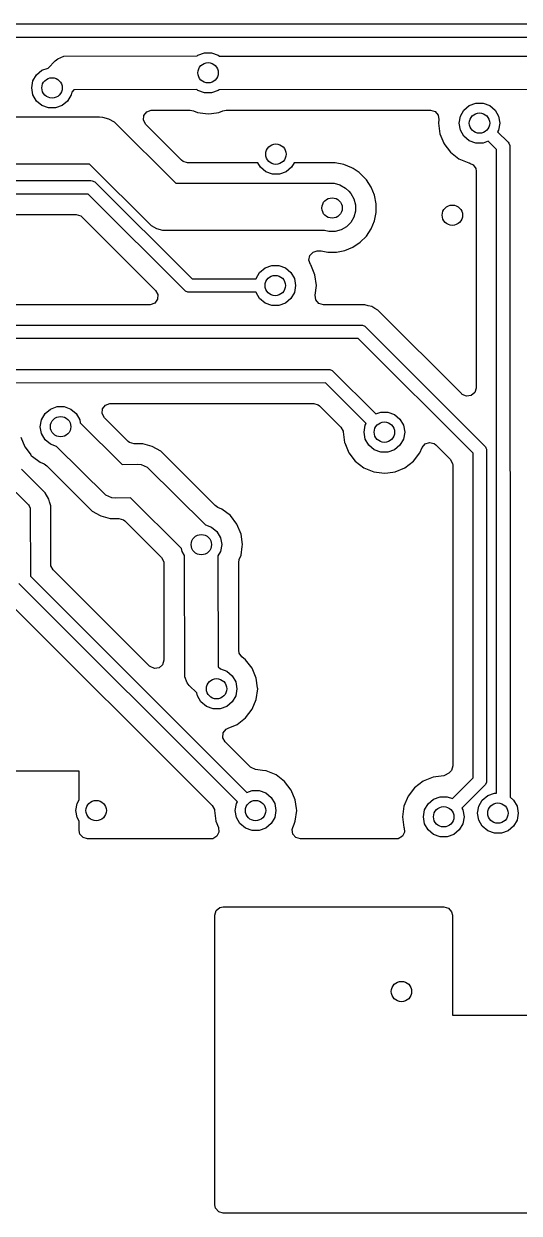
# Model space of a CAD drawing. Extents: x 0.7 to 11, y -6.1 to -1.6.
# Drawn here: x 5.243 to 5.531, y -5.887 to -5.196 of the extents above; entities that cross this region are included whole.
import ezdxf

# ---------------------------------------------------------------- set-up
doc = ezdxf.new("R2010")
doc.units = 0
doc.header["$MEASUREMENT"] = 0
doc.layers.add('BLACK', color=7, linetype='CONTINUOUS')

msp = doc.modelspace()

# ---------------------------------------------------------------- linework, layer by layer
at = {"layer": 'BLACK', "linetype": 'CONTINUOUS'}
for p, q in [((4.97785, -5.19602), (10.59924, -5.19594)), ((10.60154, -5.20374), (4.98015, -5.20382)), ((5.34401, -5.21458), (5.34449, -5.21418)), ((5.34449, -5.21418), (5.34834, -5.21278)), ((5.34834, -5.21278), (5.35244, -5.21278)), ((5.35244, -5.21278), (5.3563, -5.21418)), ((5.3563, -5.21418), (5.35698, -5.21475)), ((5.25759, -5.22163), (5.26166, -5.21745)), ((5.26166, -5.21745), (5.26315, -5.21623)), ((5.26315, -5.21623), (5.2667, -5.21476)), ((5.2667, -5.21476), (5.26672, -5.21476)), ((5.26672, -5.21476), (5.34401, -5.21458)), ((5.35698, -5.21475), (5.7874, -5.21457)), ((5.24874, -5.22915), (5.25079, -5.2256)), ((5.25079, -5.2256), (5.25394, -5.22296)), ((5.25394, -5.22296), (5.25759, -5.22163)), ((5.24803, -5.23319), (5.24874, -5.22915)), ((5.24874, -5.23723), (5.24803, -5.23319)), ((5.27255, -5.23424), (5.27123, -5.23561)), ((5.34383, -5.23408), (5.27255, -5.23424)), ((5.34449, -5.23464), (5.34383, -5.23408)), ((5.34834, -5.23604), (5.34449, -5.23464)), ((5.3563, -5.23464), (5.35244, -5.23604)), ((5.35676, -5.23425), (5.3563, -5.23464)), ((5.78315, -5.23407), (5.35676, -5.23425)), ((5.25079, -5.24078), (5.24874, -5.23723)), ((5.25394, -5.24342), (5.25079, -5.24078)), ((5.26889, -5.24078), (5.26575, -5.24342)), ((5.27094, -5.23723), (5.26889, -5.24078)), ((5.27123, -5.23561), (5.27094, -5.23723)), ((5.35244, -5.23604), (5.34834, -5.23604)), ((5.50197, -5.2434), (5.50582, -5.242)), ((5.50582, -5.242), (5.50992, -5.242)), ((5.50992, -5.242), (5.51378, -5.2434)), ((5.25779, -5.24482), (5.25394, -5.24342)), ((5.26189, -5.24482), (5.25779, -5.24482)), ((5.26575, -5.24342), (5.26189, -5.24482)), ((5.31313, -5.24926), (5.31478, -5.24706)), ((5.31478, -5.24706), (5.31736, -5.2461)), ((5.31736, -5.2461), (5.31771, -5.24608)), ((5.31771, -5.24608), (5.33997, -5.24608)), ((5.33997, -5.24608), (5.34184, -5.24645)), ((5.34184, -5.24645), (5.34422, -5.24744)), ((5.34422, -5.24744), (5.34731, -5.24785)), ((5.34731, -5.24785), (5.35039, -5.24826)), ((5.35039, -5.24826), (5.35245, -5.24798)), ((5.35039, -5.24826), (5.35039, -5.24826)), ((5.35039, -5.24826), (5.35039, -5.24826)), ((5.35245, -5.24798), (5.35657, -5.24744)), ((5.35657, -5.24744), (5.35895, -5.24645)), ((5.35895, -5.24645), (5.36082, -5.24608)), ((5.36082, -5.24608), (5.47946, -5.24608)), ((5.47946, -5.24608), (5.48209, -5.24686)), ((5.48209, -5.24686), (5.4839, -5.24894)), ((5.4839, -5.24894), (5.4843, -5.2516)), ((5.49678, -5.24959), (5.49883, -5.24604)), ((5.49883, -5.24604), (5.50197, -5.2434)), ((5.51378, -5.2434), (5.51692, -5.24604)), ((5.51692, -5.24604), (5.51897, -5.24959)), ((5.07343, -5.25011), (5.2874, -5.25)), ((5.2874, -5.25), (5.2892, -5.25012)), ((5.2892, -5.25012), (5.29267, -5.25105)), ((5.29267, -5.25105), (5.29579, -5.25285)), ((5.29579, -5.25285), (5.33167, -5.28857)), ((5.31294, -5.252), (5.31313, -5.24926)), ((5.31426, -5.25442), (5.31294, -5.252)), ((5.33504, -5.2752), (5.31426, -5.25442)), ((5.4843, -5.2516), (5.48403, -5.25363)), ((5.48403, -5.25363), (5.48403, -5.25363)), ((5.48403, -5.25363), (5.48484, -5.2598)), ((5.49606, -5.25363), (5.49678, -5.24959)), ((5.49678, -5.25767), (5.49606, -5.25363)), ((5.51897, -5.24959), (5.51969, -5.25363)), ((5.51969, -5.25363), (5.51897, -5.25767)), ((5.48484, -5.2598), (5.48484, -5.2598)), ((5.48484, -5.2598), (5.48713, -5.26533)), ((5.49883, -5.26122), (5.49678, -5.25767)), ((5.50197, -5.26386), (5.49883, -5.26122)), ((5.51897, -5.25767), (5.51841, -5.25864)), ((5.51841, -5.25864), (5.52444, -5.26463)), ((5.48713, -5.26533), (5.48722, -5.26555)), ((5.48722, -5.26555), (5.49101, -5.27049)), ((5.50582, -5.26526), (5.50197, -5.26386)), ((5.50992, -5.26526), (5.50582, -5.26526)), ((5.51291, -5.26418), (5.50992, -5.26526)), ((5.51772, -5.26895), (5.51291, -5.26418)), ((5.51779, -5.64266), (5.51772, -5.26895)), ((5.52444, -5.26463), (5.52493, -5.26522)), ((5.52493, -5.26522), (5.52551, -5.26664)), ((5.52551, -5.26664), (5.52559, -5.645)), ((5.33586, -5.27586), (5.33504, -5.2752)), ((5.3385, -5.27663), (5.33586, -5.27586)), ((5.49101, -5.27049), (5.49595, -5.27428)), ((5.49595, -5.27428), (5.5017, -5.27666)), ((5.2816, -5.27745), (5.06766, -5.27756)), ((5.31748, -5.31318), (5.2816, -5.27745)), ((5.37921, -5.27663), (5.3385, -5.27663)), ((5.38072, -5.27925), (5.37921, -5.27663)), ((5.38386, -5.28188), (5.38072, -5.27925)), ((5.38771, -5.28329), (5.38386, -5.28188)), ((5.39181, -5.28329), (5.38771, -5.28329)), ((5.39567, -5.28188), (5.39181, -5.28329)), ((5.39881, -5.27925), (5.39567, -5.28188)), ((5.40032, -5.27663), (5.39881, -5.27925)), ((5.42417, -5.27663), (5.40032, -5.27663)), ((5.42912, -5.27762), (5.42417, -5.27663)), ((5.42417, -5.27663), (5.42417, -5.27663)), ((5.43378, -5.27955), (5.42912, -5.27762)), ((5.42912, -5.27762), (5.42912, -5.27762)), ((5.43455, -5.28006), (5.43378, -5.27955)), ((5.43797, -5.28235), (5.43455, -5.28006)), ((5.44222, -5.28659), (5.43797, -5.28235)), ((5.5017, -5.27666), (5.5017, -5.27666)), ((5.5017, -5.27666), (5.50201, -5.27675)), ((5.50201, -5.27675), (5.50199, -5.27681)), ((5.50199, -5.27681), (5.50416, -5.27777)), ((5.50416, -5.27777), (5.50567, -5.28006)), ((5.50567, -5.28006), (5.50589, -5.2815)), ((5.50589, -5.2815), (5.50589, -5.40743)), ((5.06439, -5.28708), (5.28244, -5.28701)), ((5.28244, -5.28701), (5.28321, -5.28708)), ((5.28321, -5.28708), (5.28463, -5.28767)), ((5.28463, -5.28767), (5.34112, -5.34406)), ((5.33167, -5.28857), (5.42165, -5.28846)), ((5.42165, -5.28846), (5.42345, -5.28858)), ((5.42345, -5.28858), (5.42692, -5.28951)), ((5.42692, -5.28951), (5.43004, -5.29131)), ((5.44502, -5.29079), (5.44222, -5.28659)), ((5.44222, -5.28659), (5.44222, -5.28659)), ((5.44222, -5.28659), (5.44222, -5.28659)), ((5.28074, -5.29481), (5.06269, -5.29488)), ((5.33722, -5.35119), (5.28074, -5.29481)), ((5.43004, -5.29131), (5.43207, -5.29318)), ((5.43207, -5.29318), (5.43325, -5.29453)), ((5.43325, -5.29453), (5.43505, -5.29765)), ((5.44695, -5.29545), (5.44502, -5.29079)), ((5.44793, -5.3004), (5.44695, -5.29545)), ((5.43505, -5.29765), (5.43598, -5.30112)), ((5.43598, -5.30112), (5.43598, -5.30472)), ((5.44793, -5.30544), (5.44793, -5.3004)), ((5.16563, -5.30671), (5.27389, -5.30671)), ((5.27389, -5.30671), (5.27653, -5.30749)), ((5.27653, -5.30749), (5.27734, -5.30814)), ((5.27734, -5.30814), (5.31995, -5.35075)), ((5.43505, -5.30819), (5.43325, -5.31131)), ((5.43598, -5.30472), (5.43505, -5.30819)), ((5.44502, -5.31505), (5.44695, -5.31039)), ((5.44695, -5.31039), (5.44793, -5.30544)), ((5.32059, -5.31497), (5.31748, -5.31318)), ((5.32407, -5.31591), (5.32059, -5.31497)), ((5.32587, -5.31602), (5.32407, -5.31591)), ((5.32407, -5.31591), (5.32407, -5.31591)), ((5.41803, -5.31591), (5.32587, -5.31602)), ((5.42052, -5.31658), (5.41803, -5.31591)), ((5.42412, -5.31658), (5.42052, -5.31658)), ((5.4276, -5.31565), (5.42412, -5.31658)), ((5.43071, -5.31385), (5.4276, -5.31565)), ((5.43325, -5.31131), (5.43071, -5.31385)), ((5.44222, -5.31924), (5.44502, -5.31505)), ((5.43445, -5.32561), (5.43865, -5.32281)), ((5.43865, -5.32281), (5.44222, -5.31924)), ((5.4088, -5.33314), (5.40935, -5.33045)), ((5.40935, -5.33045), (5.41127, -5.32848)), ((5.41127, -5.32848), (5.41366, -5.32785)), ((5.41366, -5.32785), (5.41593, -5.32785)), ((5.41593, -5.32785), (5.41688, -5.32795)), ((5.41688, -5.32795), (5.4198, -5.32853)), ((5.4198, -5.32853), (5.4198, -5.32853)), ((5.4198, -5.32853), (5.4198, -5.32853)), ((5.4198, -5.32853), (5.42485, -5.32853)), ((5.42485, -5.32853), (5.42979, -5.32754)), ((5.42485, -5.32853), (5.42485, -5.32853)), ((5.42979, -5.32754), (5.43445, -5.32561)), ((5.38031, -5.34033), (5.38345, -5.33769)), ((5.38345, -5.33769), (5.38731, -5.33629)), ((5.38731, -5.33629), (5.39141, -5.33629)), ((5.39141, -5.33629), (5.39527, -5.33769)), ((5.39527, -5.33769), (5.39841, -5.34033)), ((5.40979, -5.33571), (5.4088, -5.33314)), ((5.41001, -5.336), (5.40979, -5.33571)), ((5.41239, -5.34175), (5.41001, -5.336)), ((5.41001, -5.336), (5.41001, -5.336)), ((5.41001, -5.336), (5.41001, -5.336)), ((5.34112, -5.34406), (5.37824, -5.344)), ((5.37824, -5.344), (5.37826, -5.34388)), ((5.37826, -5.34388), (5.38031, -5.34033)), ((5.39841, -5.34033), (5.40046, -5.34388)), ((5.40046, -5.34388), (5.40117, -5.34792)), ((5.41321, -5.34792), (5.41239, -5.34175)), ((5.41239, -5.34175), (5.41239, -5.34175)), ((5.31995, -5.35075), (5.32127, -5.35317)), ((5.33723, -5.3512), (5.33722, -5.35119)), ((5.33865, -5.35178), (5.33723, -5.3512)), ((5.33942, -5.35186), (5.33865, -5.35178)), ((5.37823, -5.3518), (5.33942, -5.35186)), ((5.37826, -5.35196), (5.37823, -5.3518)), ((5.38031, -5.35551), (5.37826, -5.35196)), ((5.40046, -5.35196), (5.39841, -5.35551)), ((5.40117, -5.34792), (5.40046, -5.35196)), ((5.41246, -5.35357), (5.41321, -5.34792)), ((5.41321, -5.34792), (5.41321, -5.34792)), ((5.3165, -5.35909), (5.20353, -5.35909)), ((5.31685, -5.35908), (5.3165, -5.35909)), ((5.31943, -5.35811), (5.31685, -5.35908)), ((5.32107, -5.35591), (5.31943, -5.35811)), ((5.32127, -5.35317), (5.32107, -5.35591)), ((5.38345, -5.35815), (5.38031, -5.35551)), ((5.38731, -5.35955), (5.38345, -5.35815)), ((5.39527, -5.35815), (5.39141, -5.35955)), ((5.39841, -5.35551), (5.39527, -5.35815)), ((5.41286, -5.35623), (5.41246, -5.35357)), ((5.41466, -5.35831), (5.41286, -5.35623)), ((5.4173, -5.35909), (5.41466, -5.35831)), ((5.4413, -5.35909), (5.4173, -5.35909)), ((5.44331, -5.35963), (5.4413, -5.35909)), ((5.4413, -5.35909), (5.4413, -5.35909)), ((5.39141, -5.35955), (5.38731, -5.35955)), ((5.44531, -5.36016), (5.44331, -5.35963)), ((5.44711, -5.3612), (5.44531, -5.36016)), ((5.44891, -5.36224), (5.44711, -5.3612)), ((5.49755, -5.41088), (5.44891, -5.36224)), ((5.44891, -5.36224), (5.44891, -5.36224)), ((5.19668, -5.37099), (5.43923, -5.37092)), ((5.43923, -5.37092), (5.44, -5.371)), ((5.44, -5.371), (5.44141, -5.37158)), ((5.44141, -5.37158), (5.51086, -5.44092)), ((5.43752, -5.37872), (5.19497, -5.37879)), ((5.50414, -5.44523), (5.43752, -5.37872)), ((5.18971, -5.39674), (5.42021, -5.39667)), ((5.42021, -5.39667), (5.42098, -5.39674)), ((5.42098, -5.39674), (5.4224, -5.39733)), ((5.4224, -5.39733), (5.44767, -5.42252)), ((5.41851, -5.40447), (5.18801, -5.40454)), ((5.44215, -5.42804), (5.41851, -5.40447)), ((5.50589, -5.40743), (5.50511, -5.41007)), ((5.49781, -5.41112), (5.49755, -5.41088)), ((5.50031, -5.41226), (5.49781, -5.41112)), ((5.50303, -5.41187), (5.50031, -5.41226)), ((5.50511, -5.41007), (5.50303, -5.41187)), ((5.25577, -5.42229), (5.25891, -5.41965)), ((5.25891, -5.41965), (5.26277, -5.41825)), ((5.26277, -5.41825), (5.26687, -5.41825)), ((5.26687, -5.41825), (5.27073, -5.41965)), ((5.27073, -5.41965), (5.27387, -5.42229)), ((5.28898, -5.42229), (5.28917, -5.41955)), ((5.28917, -5.41955), (5.29082, -5.41735)), ((5.29082, -5.41735), (5.2934, -5.41638)), ((5.2934, -5.41638), (5.29375, -5.41637)), ((5.29375, -5.41637), (5.41166, -5.41637)), ((5.41166, -5.41637), (5.4143, -5.41715)), ((5.4143, -5.41715), (5.41511, -5.4178)), ((5.41511, -5.4178), (5.42742, -5.43012)), ((5.44767, -5.42252), (5.45063, -5.42144)), ((5.45063, -5.42144), (5.45473, -5.42144)), ((5.45473, -5.42144), (5.45858, -5.42284)), ((5.25301, -5.42988), (5.25372, -5.42584)), ((5.25372, -5.42584), (5.25577, -5.42229)), ((5.27387, -5.42229), (5.27592, -5.42584)), ((5.27592, -5.42584), (5.27623, -5.42759)), ((5.27623, -5.42759), (5.30062, -5.45179)), ((5.29029, -5.42471), (5.28898, -5.42229)), ((5.304, -5.43842), (5.29029, -5.42471)), ((5.44158, -5.42903), (5.44215, -5.42804)), ((5.45858, -5.42284), (5.46172, -5.42548)), ((5.46172, -5.42548), (5.46378, -5.42903)), ((5.25372, -5.43392), (5.25301, -5.42988)), ((5.25577, -5.43747), (5.25372, -5.43392)), ((5.42742, -5.43012), (5.42874, -5.43253)), ((5.42874, -5.43253), (5.42881, -5.43293)), ((5.42881, -5.43293), (5.42922, -5.43605)), ((5.44087, -5.43307), (5.44158, -5.42903)), ((5.44158, -5.43711), (5.44087, -5.43307)), ((5.46378, -5.42903), (5.46449, -5.43307)), ((5.46449, -5.43307), (5.46378, -5.43711)), ((5.24179, -5.43605), (5.2441, -5.44163)), ((5.2441, -5.44163), (5.24417, -5.4418)), ((5.24417, -5.4418), (5.24753, -5.44619)), ((5.25891, -5.44011), (5.25577, -5.43747)), ((5.26245, -5.4414), (5.25891, -5.44011)), ((5.29098, -5.4697), (5.26245, -5.4414)), ((5.30482, -5.43907), (5.304, -5.43842)), ((5.30746, -5.43985), (5.30482, -5.43907)), ((5.31244, -5.43985), (5.30746, -5.43985)), ((5.31658, -5.44095), (5.31244, -5.43985)), ((5.31244, -5.43985), (5.31244, -5.43985)), ((5.31796, -5.44132), (5.31658, -5.44095)), ((5.3229, -5.44418), (5.31796, -5.44132)), ((5.31796, -5.44132), (5.31796, -5.44132)), ((5.42922, -5.43605), (5.42962, -5.43907)), ((5.42962, -5.43907), (5.42964, -5.43924)), ((5.42964, -5.43924), (5.42964, -5.43924)), ((5.42964, -5.43924), (5.43169, -5.44418)), ((5.44363, -5.44066), (5.44158, -5.43711)), ((5.44677, -5.4433), (5.44363, -5.44066)), ((5.46172, -5.44066), (5.45858, -5.4433)), ((5.46378, -5.43711), (5.46172, -5.44066)), ((5.47333, -5.44499), (5.47456, -5.44203)), ((5.47456, -5.44203), (5.47628, -5.43989)), ((5.47628, -5.43989), (5.47889, -5.43902)), ((5.47889, -5.43902), (5.48156, -5.4397)), ((5.48156, -5.4397), (5.48252, -5.44045)), ((5.48252, -5.44045), (5.4846, -5.44253)), ((5.51086, -5.44092), (5.51135, -5.44152)), ((5.51135, -5.44152), (5.51163, -5.4422)), ((5.51163, -5.4422), (5.51194, -5.44294)), ((5.24753, -5.44619), (5.24774, -5.44673)), ((5.24774, -5.44673), (5.24788, -5.44676)), ((5.24788, -5.44676), (5.24851, -5.44717)), ((5.24851, -5.44717), (5.2529, -5.45053)), ((5.35441, -5.47569), (5.3229, -5.44418)), ((5.3229, -5.44418), (5.3229, -5.44418)), ((5.43169, -5.44418), (5.43203, -5.44499)), ((5.43203, -5.44499), (5.43582, -5.44993)), ((5.45063, -5.4447), (5.44677, -5.4433)), ((5.45473, -5.4447), (5.45063, -5.4447)), ((5.45858, -5.4433), (5.45473, -5.4447)), ((5.46954, -5.44993), (5.47333, -5.44499)), ((5.4846, -5.44253), (5.49088, -5.44881)), ((5.49088, -5.44881), (5.4922, -5.45122)), ((5.50422, -5.63374), (5.50414, -5.44523)), ((5.51194, -5.44294), (5.51202, -5.63544)), ((5.25592, -5.46833), (5.24209, -5.4545)), ((5.2529, -5.45053), (5.2529, -5.45053)), ((5.2529, -5.45053), (5.2529, -5.45053)), ((5.2529, -5.45053), (5.25528, -5.45152)), ((5.25528, -5.45152), (5.25687, -5.45258)), ((5.25687, -5.45258), (5.28315, -5.47886)), ((5.30062, -5.45179), (5.30959, -5.45168)), ((5.30959, -5.45168), (5.31151, -5.45187)), ((5.31151, -5.45187), (5.31506, -5.45334)), ((5.31506, -5.45334), (5.31506, -5.45334)), ((5.31506, -5.45334), (5.34883, -5.48687)), ((5.43582, -5.44993), (5.44075, -5.45372)), ((5.44075, -5.45372), (5.44651, -5.4561)), ((5.44651, -5.4561), (5.44959, -5.45651)), ((5.45473, -5.45665), (5.45885, -5.4561)), ((5.45885, -5.4561), (5.4646, -5.45372)), ((5.4646, -5.45372), (5.46954, -5.44993)), ((5.4922, -5.45122), (5.49231, -5.45226)), ((5.49231, -5.45226), (5.49231, -5.62688)), ((5.23126, -5.46051), (5.24609, -5.47523)), ((5.44959, -5.45651), (5.45268, -5.45692)), ((5.45268, -5.45692), (5.45473, -5.45665)), ((5.45268, -5.45692), (5.45268, -5.45692)), ((5.45268, -5.45692), (5.45268, -5.45692)), ((5.258, -5.47192), (5.25592, -5.46833)), ((5.29099, -5.4697), (5.29098, -5.4697)), ((5.29454, -5.47117), (5.29099, -5.4697)), ((5.24609, -5.47523), (5.24658, -5.47582)), ((5.24658, -5.47582), (5.24663, -5.47593)), ((5.24663, -5.47593), (5.24717, -5.47724)), ((5.25841, -5.47346), (5.258, -5.47192)), ((5.25907, -5.47593), (5.25841, -5.47346)), ((5.25907, -5.5096), (5.25907, -5.47593)), ((5.25907, -5.47593), (5.25907, -5.47593)), ((5.29646, -5.47136), (5.29454, -5.47117)), ((5.30542, -5.47125), (5.29646, -5.47136)), ((5.33505, -5.50067), (5.30542, -5.47125)), ((5.35599, -5.47675), (5.35441, -5.47569)), ((5.35838, -5.47773), (5.35599, -5.47675)), ((5.24717, -5.47724), (5.24724, -5.51662)), ((5.28315, -5.47886), (5.28315, -5.47886)), ((5.28315, -5.47886), (5.28315, -5.47886)), ((5.28315, -5.47886), (5.28776, -5.48152)), ((5.28776, -5.48152), (5.28776, -5.48152)), ((5.28776, -5.48152), (5.28776, -5.48152)), ((5.28776, -5.48152), (5.28809, -5.48172)), ((5.28809, -5.48172), (5.2936, -5.48319)), ((5.2936, -5.48319), (5.2936, -5.48319)), ((5.2936, -5.48319), (5.29859, -5.48319)), ((5.29859, -5.48319), (5.30123, -5.48397)), ((5.36332, -5.48152), (5.35838, -5.47773)), ((5.35838, -5.47773), (5.35838, -5.47773)), ((5.36711, -5.48646), (5.36332, -5.48152)), ((5.36332, -5.48152), (5.36332, -5.48152)), ((5.36332, -5.48152), (5.36332, -5.48152)), ((5.30123, -5.48397), (5.30204, -5.48462)), ((5.30204, -5.48462), (5.32335, -5.50593)), ((5.34883, -5.48687), (5.35236, -5.48816)), ((5.35236, -5.48816), (5.3555, -5.49079)), ((5.36949, -5.49221), (5.36711, -5.48646)), ((5.3555, -5.49079), (5.35756, -5.49435)), ((5.35756, -5.49435), (5.35827, -5.49839)), ((5.3703, -5.49839), (5.36949, -5.49221)), ((5.36949, -5.49221), (5.36949, -5.49221)), ((5.33536, -5.50243), (5.33505, -5.50067)), ((5.33663, -5.50463), (5.33536, -5.50243)), ((5.35756, -5.50243), (5.35613, -5.50489)), ((5.35827, -5.49839), (5.35756, -5.50243)), ((5.36949, -5.50456), (5.37015, -5.49952)), ((5.37015, -5.49952), (5.3703, -5.49839)), ((5.3703, -5.49839), (5.3703, -5.49839)), ((5.25919, -5.51063), (5.25907, -5.5096)), ((5.2605, -5.51305), (5.25919, -5.51063)), ((5.32335, -5.50593), (5.32467, -5.50835)), ((5.32467, -5.50835), (5.32478, -5.50939)), ((5.32478, -5.50939), (5.32478, -5.56554)), ((5.3368, -5.57515), (5.33663, -5.50463)), ((5.35613, -5.50489), (5.35629, -5.5693)), ((5.36813, -5.50881), (5.3685, -5.50694)), ((5.36813, -5.55971), (5.36813, -5.50881)), ((5.3685, -5.50694), (5.36949, -5.50456)), ((5.24724, -5.51662), (5.37296, -5.64224)), ((5.31645, -5.56899), (5.2605, -5.51305)), ((5.36744, -5.64775), (5.24052, -5.52093)), ((5.23069, -5.52783), (5.3527, -5.64984)), ((5.36842, -5.56136), (5.36813, -5.55971)), ((5.32478, -5.56554), (5.32401, -5.56818)), ((5.37004, -5.56359), (5.36842, -5.56136)), ((5.37218, -5.56523), (5.37004, -5.56359)), ((5.37218, -5.56523), (5.37218, -5.56523)), ((5.37597, -5.57016), (5.37218, -5.56523)), ((5.37218, -5.56523), (5.37218, -5.56523)), ((5.3167, -5.56923), (5.31645, -5.56899)), ((5.31921, -5.57037), (5.3167, -5.56923)), ((5.32193, -5.56998), (5.31921, -5.57037)), ((5.32401, -5.56818), (5.32193, -5.56998)), ((5.35629, -5.5693), (5.35755, -5.57052)), ((5.35755, -5.57052), (5.36122, -5.57186)), ((5.36122, -5.57186), (5.36436, -5.57449)), ((5.37835, -5.57591), (5.37597, -5.57016)), ((5.33827, -5.5787), (5.3368, -5.57515)), ((5.3395, -5.58019), (5.33827, -5.5787)), ((5.33827, -5.5787), (5.33827, -5.5787)), ((5.34393, -5.58451), (5.3395, -5.58019)), ((5.36436, -5.57449), (5.36641, -5.57805)), ((5.36641, -5.57805), (5.36713, -5.58209)), ((5.37909, -5.58158), (5.37835, -5.57591)), ((5.37835, -5.57591), (5.37835, -5.57591)), ((5.34422, -5.58613), (5.34393, -5.58451)), ((5.34627, -5.58968), (5.34422, -5.58613)), ((5.36641, -5.58613), (5.36436, -5.58968)), ((5.36713, -5.58209), (5.36641, -5.58613)), ((5.37835, -5.58826), (5.37916, -5.58209)), ((5.37916, -5.58209), (5.37909, -5.58158)), ((5.34941, -5.59232), (5.34627, -5.58968)), ((5.35326, -5.59372), (5.34941, -5.59232)), ((5.35737, -5.59372), (5.35326, -5.59372)), ((5.36122, -5.59232), (5.35737, -5.59372)), ((5.36436, -5.58968), (5.36122, -5.59232)), ((5.37218, -5.59895), (5.37597, -5.59401)), ((5.37597, -5.59401), (5.37835, -5.58826)), ((5.36724, -5.60274), (5.37218, -5.59895)), ((5.35903, -5.61048), (5.35923, -5.60774)), ((5.35923, -5.60774), (5.36088, -5.60554)), ((5.36088, -5.60554), (5.36194, -5.60493)), ((5.36194, -5.60493), (5.36724, -5.60274)), ((5.36035, -5.6129), (5.35903, -5.61048)), ((5.375, -5.62754), (5.36035, -5.6129)), ((5.3753, -5.62782), (5.375, -5.62754)), ((5.37781, -5.62893), (5.3753, -5.62782)), ((5.49231, -5.62688), (5.49154, -5.62952)), ((5.27559, -5.62992), (5.21506, -5.62992)), ((5.27559, -5.64658), (5.27559, -5.62992)), ((5.38191, -5.62947), (5.37781, -5.62893)), ((5.38412, -5.62976), (5.38191, -5.62947)), ((5.38988, -5.63214), (5.38412, -5.62976)), ((5.39481, -5.63593), (5.38988, -5.63214)), ((5.48093, -5.63338), (5.47518, -5.63577)), ((5.48724, -5.63255), (5.48093, -5.63338)), ((5.48093, -5.63338), (5.48093, -5.63338)), ((5.48764, -5.63248), (5.48724, -5.63255)), ((5.49005, -5.63117), (5.48764, -5.63248)), ((5.49088, -5.63034), (5.49005, -5.63117)), ((5.49154, -5.62952), (5.49088, -5.63034)), ((5.49214, -5.64587), (5.50422, -5.63374)), ((5.51202, -5.63544), (5.51194, -5.63621)), ((5.37296, -5.64224), (5.3759, -5.64116)), ((5.3759, -5.64116), (5.38, -5.64116)), ((5.38, -5.64116), (5.38386, -5.64257)), ((5.38386, -5.64257), (5.387, -5.6452)), ((5.3986, -5.64087), (5.39481, -5.63593)), ((5.40099, -5.64662), (5.3986, -5.64087)), ((5.47024, -5.63956), (5.46645, -5.64449)), ((5.47518, -5.63577), (5.47024, -5.63956)), ((5.51135, -5.63762), (5.49764, -5.65141)), ((5.51194, -5.63621), (5.51135, -5.63762)), ((5.27362, -5.6528), (5.27433, -5.64876)), ((5.27433, -5.64876), (5.27559, -5.64658)), ((5.36614, -5.6528), (5.36685, -5.64876)), ((5.36685, -5.64876), (5.36744, -5.64775)), ((5.387, -5.6452), (5.38905, -5.64876)), ((5.38905, -5.64876), (5.38976, -5.6528)), ((5.40164, -5.65163), (5.40099, -5.64662)), ((5.40099, -5.64662), (5.40099, -5.64662)), ((5.46645, -5.64449), (5.46406, -5.65025)), ((5.476, -5.65238), (5.47805, -5.64883)), ((5.47805, -5.64883), (5.48119, -5.64619)), ((5.48119, -5.64619), (5.48505, -5.64479)), ((5.48505, -5.64479), (5.48915, -5.64479)), ((5.48915, -5.64479), (5.49214, -5.64587)), ((5.50747, -5.65025), (5.50952, -5.6467)), ((5.50952, -5.6467), (5.51266, -5.64406)), ((5.51266, -5.64406), (5.51651, -5.64266)), ((5.51651, -5.64266), (5.51779, -5.64266)), ((5.52559, -5.645), (5.52761, -5.6467)), ((5.52761, -5.6467), (5.52966, -5.65025)), ((5.27433, -5.65683), (5.27362, -5.6528)), ((5.3527, -5.64984), (5.35402, -5.65226)), ((5.35402, -5.65226), (5.35409, -5.65266)), ((5.35409, -5.65266), (5.35492, -5.65897)), ((5.36685, -5.65683), (5.36614, -5.6528)), ((5.38976, -5.6528), (5.38905, -5.65683)), ((5.40099, -5.65897), (5.4018, -5.6528)), ((5.4018, -5.6528), (5.40164, -5.65163)), ((5.46406, -5.65025), (5.46325, -5.65642)), ((5.46325, -5.65642), (5.46325, -5.65642)), ((5.46325, -5.65642), (5.46406, -5.66259)), ((5.46406, -5.65025), (5.46406, -5.65025)), ((5.47529, -5.65642), (5.476, -5.65238)), ((5.476, -5.66046), (5.47529, -5.65642)), ((5.49764, -5.65141), (5.4982, -5.65238)), ((5.4982, -5.65238), (5.49891, -5.65642)), ((5.49891, -5.65642), (5.4982, -5.66046)), ((5.50675, -5.65429), (5.50747, -5.65025)), ((5.50747, -5.65833), (5.50675, -5.65429)), ((5.52966, -5.65025), (5.53038, -5.65429)), ((5.53038, -5.65429), (5.52966, -5.65833)), ((5.27559, -5.65901), (5.27433, -5.65683)), ((5.27559, -5.66441), (5.27559, -5.65901)), ((5.35492, -5.65897), (5.35492, -5.65897)), ((5.35492, -5.65897), (5.3564, -5.66254)), ((5.3564, -5.66254), (5.35669, -5.66528)), ((5.3689, -5.66039), (5.36685, -5.65683)), ((5.37205, -5.66302), (5.3689, -5.66039)), ((5.3759, -5.66443), (5.37205, -5.66302)), ((5.38386, -5.66302), (5.38, -5.66443)), ((5.387, -5.66039), (5.38386, -5.66302)), ((5.38905, -5.65683), (5.387, -5.66039)), ((5.39918, -5.66371), (5.39951, -5.66254)), ((5.39951, -5.66254), (5.40029, -5.66065)), ((5.40029, -5.66065), (5.40099, -5.65897)), ((5.46406, -5.66259), (5.46415, -5.6629)), ((5.46415, -5.6629), (5.46409, -5.66291)), ((5.46409, -5.66291), (5.46434, -5.66528)), ((5.47805, -5.66401), (5.476, -5.66046)), ((5.4982, -5.66046), (5.49615, -5.66401)), ((5.50952, -5.66188), (5.50747, -5.65833)), ((5.51266, -5.66452), (5.50952, -5.66188)), ((5.52761, -5.66188), (5.52447, -5.66452)), ((5.52966, -5.65833), (5.52761, -5.66188)), ((5.27603, -5.66644), (5.27559, -5.66441)), ((5.27783, -5.66852), (5.27603, -5.66644)), ((5.28047, -5.66929), (5.27783, -5.66852)), ((5.35189, -5.66929), (5.28047, -5.66929)), ((5.3531, -5.66914), (5.35189, -5.66929)), ((5.35546, -5.66774), (5.3531, -5.66914)), ((5.35669, -5.66528), (5.35546, -5.66774)), ((5.38, -5.66443), (5.3759, -5.66443)), ((5.39958, -5.66644), (5.39918, -5.66371)), ((5.40138, -5.66852), (5.39958, -5.66644)), ((5.40402, -5.66929), (5.40138, -5.66852)), ((5.45953, -5.66929), (5.40402, -5.66929)), ((5.46074, -5.66914), (5.45953, -5.66929)), ((5.46311, -5.66774), (5.46074, -5.66914)), ((5.46434, -5.66528), (5.46311, -5.66774)), ((5.48119, -5.66665), (5.47805, -5.66401)), ((5.48505, -5.66805), (5.48119, -5.66665)), ((5.48915, -5.66805), (5.48505, -5.66805)), ((5.493, -5.66665), (5.48915, -5.66805)), ((5.49615, -5.66401), (5.493, -5.66665)), ((5.51651, -5.66592), (5.51266, -5.66452)), ((5.52062, -5.66592), (5.51651, -5.66592)), ((5.52447, -5.66452), (5.52062, -5.66592)), ((5.35433, -5.71354), (5.35511, -5.7109)), ((5.35511, -5.7109), (5.35718, -5.7091)), ((5.35718, -5.7091), (5.35921, -5.70866)), ((5.35921, -5.70866), (5.48724, -5.70866)), ((5.48724, -5.70866), (5.48988, -5.70944)), ((5.48988, -5.70944), (5.49168, -5.71152)), ((5.49168, -5.71152), (5.49213, -5.71354)), ((5.35433, -5.88171), (5.35433, -5.71354)), ((5.49213, -5.71354), (5.49213, -5.77165)), ((5.49213, -5.77165), (5.53644, -5.77165)), ((5.35477, -5.88374), (5.35433, -5.88171)), ((5.35657, -5.88582), (5.35477, -5.88374)), ((5.35921, -5.88659), (5.35657, -5.88582)), ((8.80465, -5.88659), (5.35921, -5.88659))]:
    msp.add_line(p, q, dxfattribs=at)
at = {"layer": 'BLACK'}
for centre in [(5.35039, -5.22441), (5.25984, -5.23319), (5.50787, -5.25363), (5.38976, -5.27165), (5.42232, -5.30292), (5.49213, -5.30709), (5.38936, -5.34792), (5.26482, -5.42988), (5.45268, -5.43307), (5.34646, -5.49839), (5.35531, -5.58209), (5.28543, -5.6528), (5.37795, -5.6528), (5.51856, -5.65429), (5.4871, -5.65642), (5.4626, -5.75787)]:
    msp.add_circle(centre, 0.00591, dxfattribs=at)

doc.saveas('drawing.dxf')
